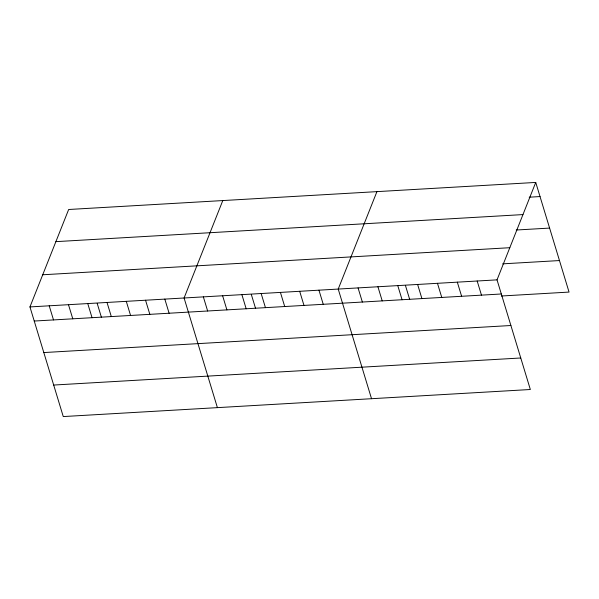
<?xml version="1.0" encoding="UTF-8"?>
<svg xmlns="http://www.w3.org/2000/svg" width="599" height="599" viewBox="0 0 599 599"><rect width="100%" height="100%" fill="white"/><g stroke="black" fill="none" stroke-linecap="round" stroke-linejoin="round"><path stroke-width="0.9" d="M535.738 182.433L497.028 279.86L530.34 389.507L63.262 416.567L29.95 306.92L68.66 209.493L535.738 182.433L569.05 292.08L501.378 296.003M222.798 200.56L184.088 297.988L217.4 407.634M376.928 191.635L338.218 289.062L371.53 398.709M529.202 197.191L540.028 196.562M55.887 241.644L522.964 214.584M516.218 230.016L549.605 228.084M42.724 274.769L509.801 247.709M502.628 263.852L559.473 260.558M29.95 306.92L497.028 279.86M34.24 321.042L501.318 293.989M43.817 352.564L510.895 325.512M53.685 385.045L520.763 357.985M477.178 281.013L481.469 295.135M457.322 282.159L461.619 296.288M437.472 283.312L441.762 297.441M417.623 284.458L421.913 298.587M405.456 285.521L409.716 299.53M397.773 285.611L402.064 299.74M377.924 286.764L382.214 300.885M358.067 287.909L362.365 302.038M318.953 290.178L323.243 304.299M299.687 291.294L303.978 305.423M280.422 292.409L284.712 306.538M261.149 293.525L265.447 307.654M251.318 294.446L255.578 308.455M241.884 294.641L246.174 308.77M222.618 295.756L226.909 309.885M203.353 296.872L207.643 311.001M164.815 299.103L169.113 313.232M145.55 300.219L149.84 314.348M126.284 301.334L130.575 315.463M107.019 302.45L111.309 316.579M97.188 303.379L101.441 317.388M87.754 303.573L92.044 317.695M68.481 304.689L72.779 318.81M49.215 305.804L53.506 319.926"/></g></svg>
